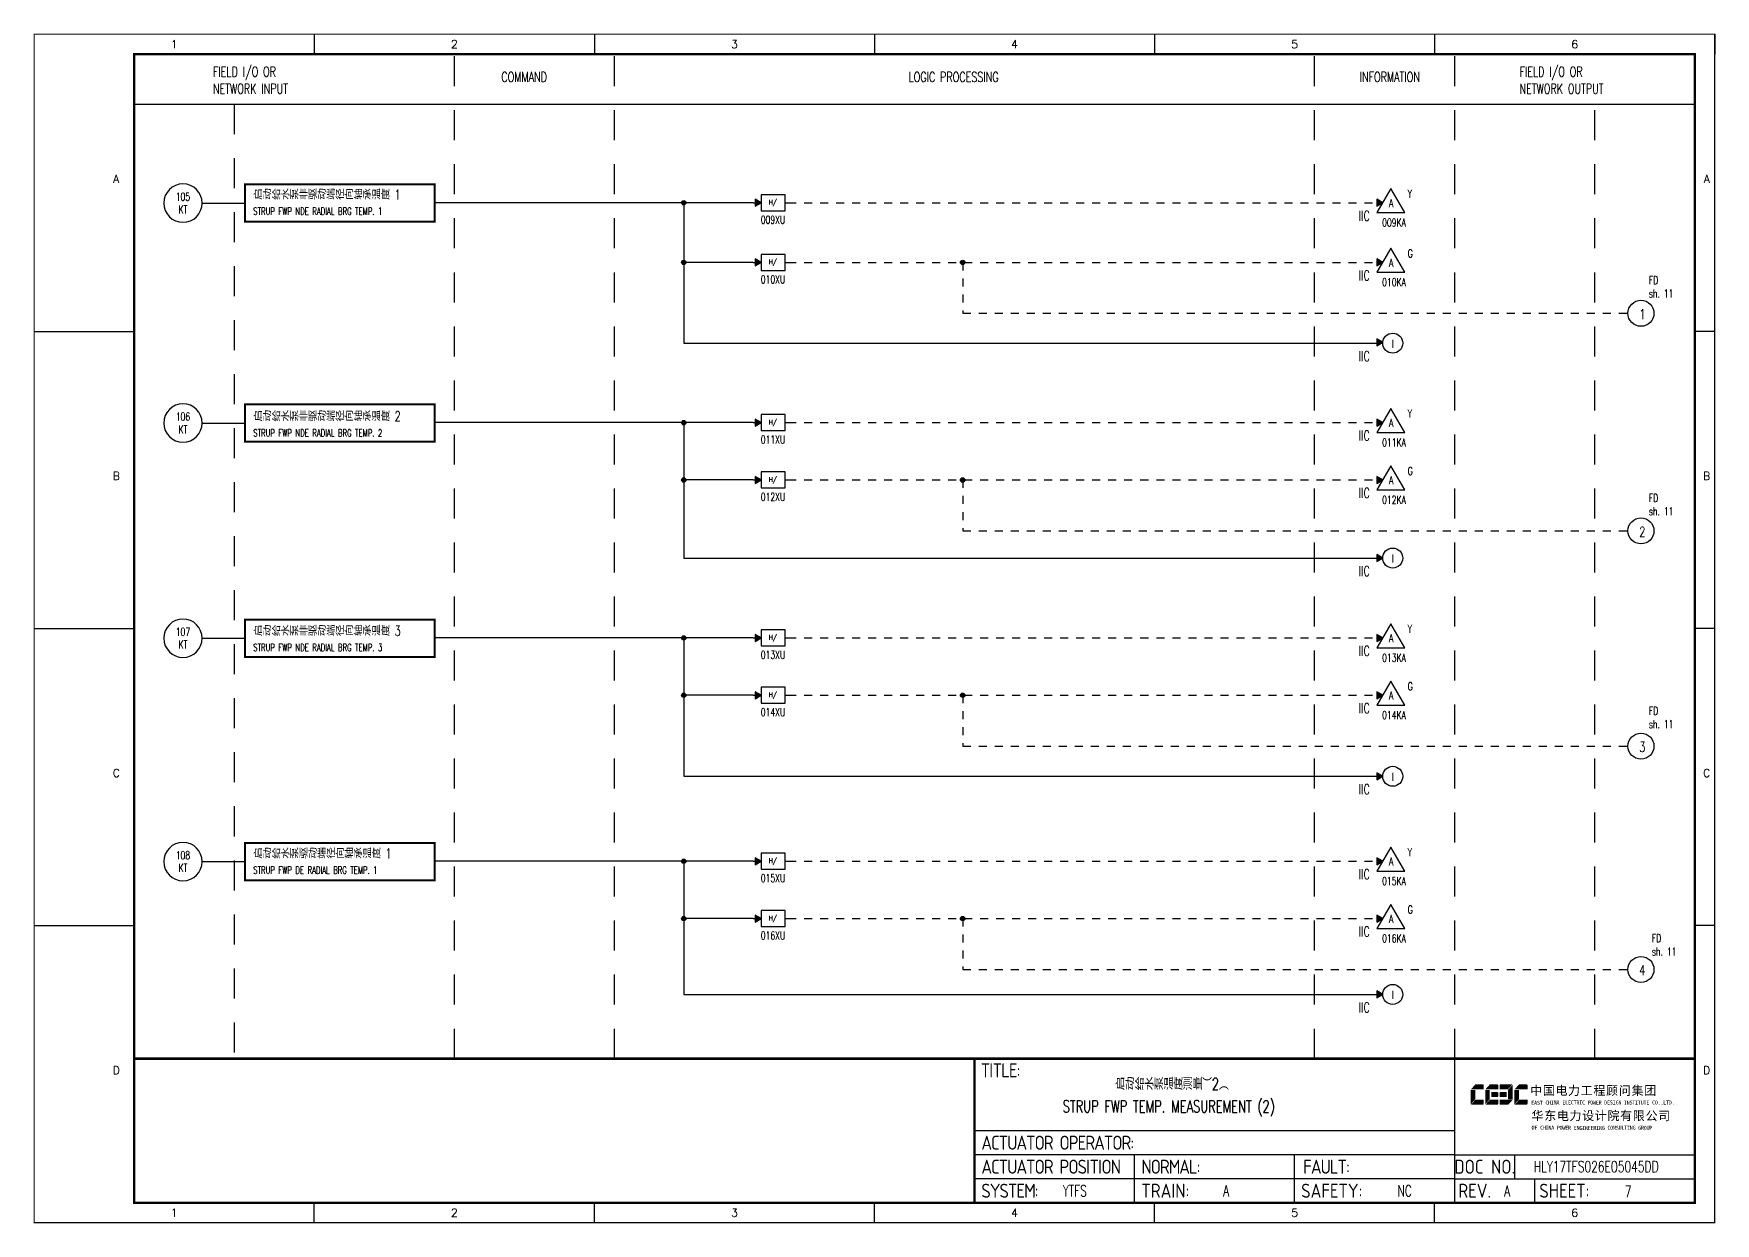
# Model space of a CAD drawing. Header units: millimetres. Extents: x 14388 to 19722, y -3447 to -1598.
# Drawn here: x 15014.7 to 15435, y -3044.4 to -2747.1 of the extents above; entities that cross this region are included whole.
import ezdxf
from ezdxf.enums import TextEntityAlignment as Align

# ---------------------------------------------------------------- set-up
doc = ezdxf.new("R2010")
doc.units = ezdxf.units.MM
for name, pattern in [('D2', [6, 2, -2, 2]), ('DASHED', [0.75, 0.5, -0.25]), ('JIS_02_0.7', [1.35, 0.75, -0.6])]:
    doc.linetypes.add(name, pattern=pattern)
for name, color, linetype in [('BLOCK', 7, 'Continuous'), ('BORDER', 1, 'Continuous'), ('INSTRUMENT', 4, 'Continuous'), ('MLINE', 6, 'Continuous'), ('TITLE', 1, 'Continuous'), ('TK', 7, 'Continuous'), ('图框_外框线', 7, 'Continuous'), ('图框_标题栏文字', 6, 'Continuous')]:
    doc.layers.add(name, color=color, linetype=linetype)
doc.styles.add('DANIEL', font='COMPLEX', dxfattribs={"width": 0.7, "bigfont": 'GVFS'})
doc.styles.add('ecepdi', font='simhei.ttf', dxfattribs={"width": 0.9})
doc.styles.get("Standard").update_dxf_attribs({"font": 'romans.shx', "width": 0.7, "bigfont": '@0hztxta.shx'})
doc.styles.add('工程字', font='gbenor.shx', dxfattribs={"bigfont": 'gbcbig.shx'})

# ---------------------------------------------------------------- blocks, each defined once
blk = doc.blocks.new('INS00')
at = {"layer": 'INSTRUMENT', "color": 0}
blk.add_lwpolyline([(6, 0, 1), (-6, 0, 1)], format="xyb", close=True, dxfattribs=at)
at = {"layer": 'INSTRUMENT', "flags": 1}
for tag, p in [('INSNAM', (0, 9)), ('INSDGN', (0, -9)), ('INSSUP', (0, -15)), ('INSTYP', (0, -12)), ('INSMAN', (0, -18)), ('INSREM', (0, -21))]:
    blk.add_attdef(tag, text='', height=3, dxfattribs=at).set_placement(p, align=Align.TOP_CENTER)
at = {"layer": 'INSTRUMENT', "width": 0.7}
for tag, p in [('INSHH', (6, 3.5)), ('INSL', (6, -3)), ('INSLL', (6, -6))]:
    blk.add_attdef(tag, p, '', height=2.5, dxfattribs=at)
for tag, p in [('INSIDE', (0, 2)), ('INSSYS', (0, -2))]:
    blk.add_attdef(tag, text='', height=2.5, dxfattribs=at).set_placement(p, align=Align.MIDDLE)
at = {"layer": 'INSTRUMENT', "linetype": 'DASHED', "width": 0.7}
blk.add_attdef('INSH', (6, 0.5), '', height=2.5, dxfattribs=at)
blk = doc.blocks.new('大于')
at = {"layer": 'BORDER'}
blk.add_hatch(color=256, dxfattribs=at).paths.add_polyline_path([(2178.99, 3748.47), (2177.49, 3749.34), (2177.49, 3747.6)])
for p, q in [((2176.99, 3748.47), (2178.99, 3748.47)), ((2184.99, 3748.47), (2186.99, 3748.47))]:
    blk.add_line(p, q, dxfattribs=at)
for points in [[(2178.99, 3748.47), (2177.49, 3749.34), (2177.49, 3747.6)], [(2184.99, 3750.47), (2178.99, 3750.47), (2178.99, 3746.47), (2184.99, 3746.47)]]:
    blk.add_lwpolyline(points, close=True, dxfattribs=at)
at = {"layer": 'BORDER', "style": 'DANIEL', "width": 0.8}
blk.add_text('H/', height=1.2, dxfattribs=at).set_placement((2181.94, 3748.51), align=Align.MIDDLE)
blk = doc.blocks.new('A$C1E0003F3')
h = blk.add_hatch(color=152)
edge = h.paths.add_edge_path()
edge.add_ellipse((5.15, 4.41), major_axis=(0, 0.211), ratio=0.769231, start_angle=-90, end_angle=0)
edge.add_line((5.15, 4.62), (3.22, 4.62))
edge.add_line((3.22, 4.62), (2.09, 3.35))
edge.add_line((2.09, 3.35), (5.32, 3.35))
edge.add_line((5.32, 3.35), (5.32, 4.41))
h.paths.add_polyline_path([(3.22, 3.23), (2.09, 3.23), (2.09, -0.36), (3.22, 0.91)])
edge = h.paths.add_edge_path()
edge.add_line((5.32, 0.81), (3.27, 0.81))
edge.add_line((3.27, 0.81), (2.13, -0.46))
edge.add_line((2.13, -0.46), (5.15, -0.46))
edge.add_ellipse((5.15, -0.25), major_axis=(0, 0.211), ratio=0.769231, start_angle=180, end_angle=270)
edge.add_line((5.32, -0.25), (5.32, 0.81))
h = blk.add_hatch(color=152)
edge = h.paths.add_edge_path()
edge.add_ellipse((8.78, 4.41), major_axis=(0, 0.211), ratio=0.769231, start_angle=-90, end_angle=0)
edge.add_line((8.78, 4.62), (6.84, 4.62))
edge.add_line((6.84, 4.62), (5.71, 3.35))
edge.add_line((5.71, 3.35), (8.94, 3.35))
edge.add_line((8.94, 3.35), (8.94, 4.41))
h.paths.add_polyline_path([(6.84, 3.23), (5.71, 3.23), (5.71, -0.36), (6.84, 0.91)])
edge = h.paths.add_edge_path()
edge.add_ellipse((8.78, 2.49), major_axis=(0, 0.211), ratio=0.769231, start_angle=-90, end_angle=0)
edge.add_line((8.78, 2.7), (7.22, 2.7))
edge.add_line((7.22, 2.7), (7.22, 1.44))
edge.add_line((7.22, 1.44), (8.78, 1.44))
edge.add_ellipse((8.78, 1.65), major_axis=(0, 0.211), ratio=0.769231, start_angle=180, end_angle=270)
edge.add_line((8.94, 1.65), (8.94, 2.49))
edge = h.paths.add_edge_path()
edge.add_line((8.94, 0.81), (6.89, 0.81))
edge.add_line((6.89, 0.81), (5.75, -0.46))
edge.add_line((5.75, -0.46), (8.78, -0.46))
edge.add_ellipse((8.78, -0.25), major_axis=(0, 0.211), ratio=0.769231, start_angle=180, end_angle=270)
edge.add_line((8.94, -0.25), (8.94, 0.81))
h = blk.add_hatch(color=1)
edge = h.paths.add_edge_path()
edge.add_line((12.48, 4.62), (9.46, 4.62))
edge.add_ellipse((9.46, 4.41), major_axis=(0, 0.211), ratio=0.769231, start_angle=0, end_angle=90)
edge.add_line((9.3, 4.41), (9.3, 3.35))
edge.add_line((9.3, 3.35), (11.35, 3.35))
edge.add_line((11.35, 3.35), (12.48, 4.62))
h.paths.add_polyline_path([(12.57, 4.56), (11.38, 3.23), (11.38, 0.93), (12.57, 0.93)])
edge = h.paths.add_edge_path()
edge.add_line((11.03, 2.7), (9.46, 2.7))
edge.add_ellipse((9.46, 2.49), major_axis=(0, 0.211), ratio=0.769231, start_angle=0, end_angle=90)
edge.add_line((9.3, 2.49), (9.3, 1.65))
edge.add_ellipse((9.46, 1.65), major_axis=(0, 0.211), ratio=0.769231, start_angle=90, end_angle=180)
edge.add_line((9.46, 1.44), (11.03, 1.44))
edge.add_line((11.03, 1.44), (11.03, 2.7))
h = blk.add_hatch(color=152)
edge = h.paths.add_edge_path()
edge.add_ellipse((16.11, 4.41), major_axis=(0, 0.211), ratio=0.769231, start_angle=-90, end_angle=0)
edge.add_line((16.11, 4.62), (14.14, 4.62))
edge.add_line((14.14, 4.62), (13, 3.35))
edge.add_line((13, 3.35), (16.27, 3.35))
edge.add_line((16.27, 3.35), (16.27, 4.41))
h.paths.add_polyline_path([(14.14, 3.23), (13, 3.23), (13, -0.36), (14.14, 0.91)])
edge = h.paths.add_edge_path()
edge.add_line((16.27, 0.81), (14.18, 0.81))
edge.add_line((14.18, 0.81), (13.04, -0.46))
edge.add_line((13.04, -0.46), (16.03, -0.46))
edge.add_ellipse((16.03, -0.15), major_axis=(0, 0.316), ratio=0.769231, start_angle=180, end_angle=270)
edge.add_line((16.27, -0.15), (16.27, 0.81))
h = blk.add_hatch(color=1)
edge = h.paths.add_edge_path()
edge.add_line((12.58, 0.79), (9.3, 0.79))
edge.add_line((9.3, 0.79), (9.3, -0.27))
edge.add_ellipse((9.46, -0.27), major_axis=(0, 0.211), ratio=0.769231, start_angle=90, end_angle=180)
edge.add_line((9.46, -0.48), (11.43, -0.48))
edge.add_line((11.43, -0.48), (12.58, 0.79))
at = {"layer": 'TITLE', "color": 7, "style": 'ecepdi'}
for s, p in [('中', (16.92, 1.94)), ('国', (20.09, 2)), ('电', (23.25, 1.99)), ('力', (26.39, 1.96)), ('程', (32.71, 1.98)), ('顾', (35.9, 1.98)), ('问', (39.09, 1.94)), ('集', (42.26, 1.98)), ('团', (45.42, 2.01)), ('工', (29.53, 1.95)), ('华', (17.24, -4.31)), ('东', (20.45, -4.29)), ('电', (23.62, -4.35)), ('力', (26.75, -4.32)), ('设', (29.92, -4.3)), ('计', (33.05, -4.31)), ('院', (36.26, -4.29)), ('有', (39.41, -4.29)), ('限', (42.57, -4.32)), ('公', (45.78, -4.38)), ('司', (48.91, -4.35))]:
    blk.add_text(s, height=2.2, dxfattribs=at).set_placement(p)
at = {"layer": 'TITLE', "color": 7, "style": 'ecepdi', "width": 0.975}
for s, p in [('E', (17.58, 0.02)), ('A', (18.29, 0.03)), ('S', (19, 0.03)), ('T', (19.7, 0.03)), ('C', (21.1, 0.09)), ('H', (21.77, 0.09)), ('I', (22.46, 0.09)), ('N', (23.17, 0.1)), ('A', (23.86, 0.1)), ('E', (25.35, 0.09)), ('L', (26.05, 0.11)), ('E', (26.76, 0.1)), ('C', (27.46, 0.12)), ('T', (28.18, 0.11)), ('R', (28.87, 0.1)), ('I', (29.57, 0.11)), ('C', (30.28, 0.1)), ('P', (31.64, 0.09)), ('O', (32.32, 0.08)), ('W', (33.03, 0.08)), ('E', (33.72, 0.08)), ('R', (34.42, 0.09)), ('D', (35.81, 0.1)), ('E', (36.52, 0.1)), ('S', (37.2, 0.1)), ('I', (37.91, 0.09)), ('G', (38.68, 0.11)), ('N', (39.38, 0.09)), ('I', (40.72, 0.07)), ('N', (41.43, 0.08)), ('S', (42.14, 0.08)), ('T', (42.83, 0.08)), ('I', (43.52, 0.09)), ('T', (44.22, 0.07)), ('U', (44.93, 0.07)), ('T', (45.63, 0.08)), ('E', (46.34, 0.09)), ('C', (47.76, 0.11)), ('O', (48.48, 0.1)), ('L', (50.56, 0.1)), ('T', (51.27, 0.1)), ('D', (51.96, 0.1)), ('.', (49.23, 0.1)), (',', (49.87, 0.1)), ('.', (52.72, 0.11)), ('O', (17.67, -6.18)), ('OF', (18.01, -6.2)), ('F', (18.37, -6.2)), ('C', (19.8, -6.19)), ('H', (20.47, -6.19)), ('I', (21.15, -6.19)), ('N', (21.87, -6.18)), ('A', (22.56, -6.18)), ('P', (23.98, -6.2)), ('O', (24.66, -6.21)), ('W', (25.36, -6.21)), ('E', (26.06, -6.21)), ('R', (26.75, -6.2)), ('E', (28.19, -6.24)), ('N', (28.91, -6.27)), ('G', (29.62, -6.26)), ('I', (30.32, -6.27)), ('N', (31.02, -6.27)), ('E', (31.7, -6.28)), ('E', (32.41, -6.27)), ('R', (33.1, -6.24)), ('I', (33.81, -6.24)), ('N', (34.51, -6.26)), ('G', (35.2, -6.24)), ('C', (36.61, -6.19)), ('O', (37.3, -6.21)), ('N', (38, -6.2)), ('S', (38.71, -6.21)), ('U', (39.41, -6.18)), ('L', (40.11, -6.18)), ('T', (40.81, -6.19)), ('I', (41.51, -6.21)), ('N', (42.2, -6.21)), ('G', (42.91, -6.17)), ('G', (44.29, -6.2)), ('R', (45, -6.21)), ('O', (45.69, -6.22)), ('U', (46.39, -6.2)), ('P', (47.1, -6.23))]:
    blk.add_text(s, height=1, dxfattribs=at).set_placement(p, align=Align.MIDDLE_CENTER)
blk = doc.blocks.new('A$C57484896')
for p, q in [((70, 297), (70, 292)), ((140, 297), (140, 292)), ((210, 297), (210, 292)), ((280, 297), (280, 292)), ((350, 297), (350, 292)), ((420, 297), (420, 292)), ((0, 222.75), (25, 222.75)), ((420, 222.75), (415, 222.75)), ((0, 148.5), (25, 148.5)), ((420, 148.5), (415, 148.5)), ((0, 74.25), (25, 74.25)), ((420, 74.25), (415, 74.25)), ((70, 0), (70, 5)), ((140, 0), (140, 5)), ((210, 0), (210, 5)), ((280, 0), (280, 5)), ((350, 0), (350, 5))]:
    blk.add_line(p, q)
at = {"layer": 'MLINE', "linetype": 'JIS_02_0.7', "ltscale": 10}
for p, q in [((105, 41), (105, 292)), ((145, 41), (145, 292)), ((320, 41), (320, 292)), ((355, 41), (355, 292)), ((50, 279.56), (50, 41)), ((390, 41), (390, 279.56))]:
    blk.add_line(p, q, dxfattribs=at)
at = {"layer": 'MLINE'}
blk.add_line((25, 279.56), (415, 279.56), dxfattribs=at)
at = {"layer": '图框_外框线'}
for p, q in [((355, 5), (355, 41)), ((355, 23), (235, 23)), ((355, 17), (235, 17)), ((275, 11), (275, 17)), ((315, 11), (315, 17)), ((355, 17), (415, 17)), ((370, 11), (370, 17)), ((355, 11), (235, 11)), ((355, 11), (235, 11)), ((275, 5), (275, 11)), ((315, 5), (315, 11)), ((355, 11), (415, 11)), ((375, 5), (375, 11))]:
    blk.add_line(p, q, dxfattribs=at)
for points, const_width in [([(0, 0), (420, 0), (420, 297), (0, 297)], 0.3), ([(25, 5), (415, 5), (415, 292), (25, 292)], 0.6)]:
    blk.add_lwpolyline(points, close=True, dxfattribs=dict(at, const_width=const_width))
at = {"layer": '图框_外框线', "const_width": 0.6}
blk.add_lwpolyline([(235, 41), (25, 41)], dxfattribs=at)
at = {"layer": '图框_外框线'}
blk.add_lwpolyline([(415, 41, 0.6, 0.6, 0), (235, 41, 0.6, 0.6, 0), (235, 5, 0, 0, 0)], format="xyseb", dxfattribs=at)
blk.add_blockref('A$C1E0003F3', (356.94, 29.95))
at = {"layer": 'MLINE', "char_height": 2.5, "width": 31.8959, "attachment_point": 1}
for s, insert in [('FIELD I/O OR', (44.67, 288.89)), ('COMMAND', (116.74, 287.58)), ('LOGIC PROCESSING', (218.52, 287.58)), ('INFORMATION', (331.25, 287.58)), ('FIELD I/O OR', (371.22, 288.89)), ('NETWORK INPUT', (44.67, 284.64)), ('NETWORK OUTPUT', (371.22, 284.64))]:
    blk.add_mtext(s, dxfattribs=dict(at, insert=insert))
at = {"layer": 'TK', "color": 3}
for s, p in [('1', (35, 294.5)), ('2', (105, 294.5)), ('3', (175, 294.5)), ('4', (245, 294.5)), ('5', (315, 294.5)), ('6', (385, 294.5)), ('1', (35, 2.5)), ('2', (105, 2.5)), ('3', (175, 2.5)), ('4', (245, 2.5)), ('5', (315, 2.5)), ('6', (385, 2.5))]:
    blk.add_text(s, height=2, dxfattribs=at).set_placement(p, align=Align.MIDDLE)
for s, p in [('A', (20.5, 259.88)), ('A', (418, 259.88)), ('B', (20.5, 185.62)), ('B', (418, 185.62)), ('C', (20.5, 111.38)), ('C', (418, 111.38)), ('D', (20.5, 37.12)), ('D', (418, 37.12))]:
    blk.add_text(s, height=2, dxfattribs=at).set_placement(p, align=Align.CENTER)
at = {"layer": '图框_标题栏文字', "char_height": 3.5, "style": '工程字'}
for s, insert, width, attachment_point in [('{\\T0.9; TITLE:}', (234.86, 38.09), 14.2249, 4), ('{\\T0.9; ACTUATOR OPERATOR:}', (235, 20), 40, 4), ('{\\T0.9; ACTUATOR POSITION}', (235, 14), 45, 4), ('{\\T0.9; NORMAL:}', (275, 14), 18.2557, 4), ('{\\T0.9; FAULT:}', (315.44, 14), 15, 4), ('DOC NO.', (362.5, 14), 15, 5), ('{\\T0.9; SYSTEM:}', (235, 8), 17.9526, 4), ('{\\T0.9; }TRAIN: ', (275, 8), 17.6638, 4), ('SAFETY:', (324.3, 8), 22.3993, 5), ('REV.', (360, 8), 10, 5), ('SHEET:', (382.42, 8), 20, 5)]:
    blk.add_mtext(s, dxfattribs=dict(at, insert=insert, width=width, attachment_point=attachment_point))

msp = doc.modelspace()

# ---------------------------------------------------------------- hatches: boundary and pattern name
h = msp.add_hatch(color=256)
edge = h.paths.add_edge_path()
edge.add_arc((15177.15, -2789.36), 0.55, 0, 360)
for points in [[(15351.84, -2789.36), (15350.34, -2788.49), (15350.34, -2790.23)], [(15351.84, -2804.27), (15350.34, -2803.4), (15350.34, -2805.14)], [(15351.85, -2824.24), (15350.35, -2823.38), (15350.35, -2825.11)], [(15351.84, -2844.31), (15350.34, -2843.44), (15350.34, -2845.17)], [(15351.84, -2858.64), (15350.34, -2857.78), (15350.34, -2859.51)], [(15351.84, -2878.15), (15350.34, -2877.29), (15350.34, -2879.02)], [(15351.84, -2898.1), (15350.34, -2897.23), (15350.34, -2898.97)], [(15351.84, -2912.43), (15350.34, -2911.57), (15350.34, -2913.3)], [(15351.84, -2932.68), (15350.34, -2931.82), (15350.34, -2933.55)], [(15351.84, -2953.91), (15350.34, -2953.04), (15350.34, -2954.77)], [(15351.84, -2968.24), (15350.34, -2967.37), (15350.34, -2969.11)], [(15351.84, -2987.19), (15350.34, -2986.32), (15350.34, -2988.05)]]:
    msp.add_hatch(color=256).paths.add_polyline_path(points)
h = msp.add_hatch(color=256)
edge = h.paths.add_edge_path()
edge.add_arc((15177.15, -2804.27), 0.55, 0, 360)
h = msp.add_hatch(color=256)
edge = h.paths.add_edge_path()
edge.add_arc((15246.86, -2804.27), 0.55, 0, 360)
h = msp.add_hatch(color=256)
edge = h.paths.add_edge_path()
edge.add_arc((15177.15, -2844.31), 0.55, 0, 360)
h = msp.add_hatch(color=256)
edge = h.paths.add_edge_path()
edge.add_arc((15177.15, -2858.64), 0.55, 0, 360)
h = msp.add_hatch(color=256)
edge = h.paths.add_edge_path()
edge.add_arc((15246.86, -2858.64), 0.55, 0, 360)
h = msp.add_hatch(color=256)
edge = h.paths.add_edge_path()
edge.add_arc((15177.15, -2898.1), 0.55, 0, 360)
h = msp.add_hatch(color=256)
edge = h.paths.add_edge_path()
edge.add_arc((15177.15, -2912.43), 0.55, 0, 360)
h = msp.add_hatch(color=256)
edge = h.paths.add_edge_path()
edge.add_arc((15246.86, -2912.43), 0.55, 0, 360)
h = msp.add_hatch(color=256)
edge = h.paths.add_edge_path()
edge.add_arc((15177.15, -2953.91), 0.55, 0, 360)
h = msp.add_hatch(color=256)
edge = h.paths.add_edge_path()
edge.add_arc((15177.15, -2968.24), 0.55, 0, 360)
h = msp.add_hatch(color=256)
edge = h.paths.add_edge_path()
edge.add_arc((15246.86, -2968.24), 0.55, 0, 360)

# ---------------------------------------------------------------- linework, layer by layer
for p, q in [((15114.9, -2794.12), (15114.9, -2784.78)), ((15056.79, -2789.45), (15067.49, -2789.45)), ((15194.46, -2789.36), (15114.9, -2789.36)), ((15177.15, -2789.36), (15177.15, -2824.45)), ((15114.9, -2794.12), (15067.49, -2794.12)), ((15194.46, -2804.27), (15177.15, -2804.27)), ((15177.15, -2824.45), (15351.84, -2824.45)), ((15114.9, -2849.07), (15114.9, -2839.73)), ((15056.79, -2844.4), (15067.49, -2844.4)), ((15194.46, -2844.31), (15114.9, -2844.31)), ((15177.15, -2844.31), (15177.15, -2878.15)), ((15114.9, -2849.07), (15067.49, -2849.07)), ((15194.46, -2858.64), (15177.15, -2858.64)), ((15177.15, -2878.15), (15351.84, -2878.15)), ((15114.9, -2902.86), (15114.9, -2893.52)), ((15056.79, -2898.19), (15067.49, -2898.19)), ((15194.46, -2898.1), (15114.9, -2898.1)), ((15177.15, -2898.1), (15177.15, -2932.68)), ((15114.9, -2902.86), (15067.49, -2902.86)), ((15194.46, -2912.43), (15177.15, -2912.43)), ((15177.15, -2932.68), (15351.84, -2932.68)), ((15114.9, -2958.67), (15114.9, -2949.33)), ((15056.79, -2954), (15067.49, -2954)), ((15194.46, -2953.91), (15114.9, -2953.91)), ((15177.15, -2953.91), (15177.15, -2987.19)), ((15114.9, -2958.67), (15067.49, -2958.67)), ((15194.46, -2968.24), (15177.15, -2968.24)), ((15177.15, -2987.19), (15351.84, -2987.19))]:
    msp.add_line(p, q)
at = {"linetype": 'D2'}
for p, q in [((15203.26, -2789.36), (15351.84, -2789.36)), ((15203.26, -2804.27), (15351.84, -2804.27)), ((15246.86, -2804.27), (15246.86, -2816.99)), ((15246.86, -2816.99), (15413.13, -2816.99)), ((15203.26, -2844.31), (15351.84, -2844.31)), ((15203.26, -2858.64), (15351.84, -2858.64)), ((15246.86, -2858.64), (15246.86, -2871.36)), ((15246.86, -2871.36), (15413.13, -2871.36)), ((15203.26, -2898.1), (15351.84, -2898.1)), ((15203.26, -2912.43), (15351.84, -2912.43)), ((15246.86, -2912.43), (15246.86, -2925.15)), ((15246.86, -2925.15), (15413.13, -2925.15)), ((15203.26, -2953.91), (15351.84, -2953.91)), ((15203.26, -2968.24), (15351.84, -2968.24)), ((15246.86, -2968.24), (15246.86, -2980.96)), ((15246.86, -2980.96), (15413.13, -2980.96))]:
    msp.add_line(p, q, dxfattribs=at)
at = {"const_width": 0.5}
for points in [[(15067.49, -2784.78), (15114.9, -2784.78), (15114.9, -2794.12), (15067.49, -2794.12), (15067.49, -2784.78)], [(15067.49, -2839.73), (15114.9, -2839.73), (15114.9, -2849.07), (15067.49, -2849.07), (15067.49, -2839.73)], [(15067.49, -2893.52), (15114.9, -2893.52), (15114.9, -2902.86), (15067.49, -2902.86), (15067.49, -2893.52)], [(15067.49, -2949.33), (15114.9, -2949.33), (15114.9, -2958.67), (15067.49, -2958.67), (15067.49, -2949.33)]]:
    msp.add_lwpolyline(points, dxfattribs=at)
at = {"color": 1}
for points in [[(15357.33, -2791.81), (15353.86, -2785.81), (15350.4, -2791.81)], [(15357.33, -2806.72), (15353.86, -2800.72), (15350.4, -2806.72)], [(15357.33, -2846.76), (15353.86, -2840.76), (15350.4, -2846.76)], [(15357.33, -2861.09), (15353.86, -2855.09), (15350.4, -2861.09)], [(15357.33, -2900.55), (15353.86, -2894.55), (15350.4, -2900.55)], [(15357.33, -2914.88), (15353.86, -2908.88), (15350.4, -2914.88)], [(15357.33, -2956.36), (15353.86, -2950.36), (15350.4, -2956.36)], [(15357.33, -2970.69), (15353.86, -2964.69), (15350.4, -2970.69)]]:
    msp.add_lwpolyline(points, close=True, dxfattribs=at)
for points in [[(15351.84, -2789.36), (15350.34, -2788.49), (15350.34, -2790.23)], [(15351.84, -2804.27), (15350.34, -2803.4), (15350.34, -2805.14)], [(15351.85, -2824.24), (15350.35, -2823.38), (15350.35, -2825.11)], [(15351.84, -2844.31), (15350.34, -2843.44), (15350.34, -2845.17)], [(15351.84, -2858.64), (15350.34, -2857.78), (15350.34, -2859.51)], [(15351.84, -2878.15), (15350.34, -2877.29), (15350.34, -2879.02)], [(15351.84, -2898.1), (15350.34, -2897.23), (15350.34, -2898.97)], [(15351.84, -2912.43), (15350.34, -2911.57), (15350.34, -2913.3)], [(15351.84, -2932.68), (15350.34, -2931.82), (15350.34, -2933.55)], [(15351.84, -2953.91), (15350.34, -2953.04), (15350.34, -2954.77)], [(15351.84, -2968.24), (15350.34, -2967.37), (15350.34, -2969.11)], [(15351.84, -2987.19), (15350.34, -2986.32), (15350.34, -2988.05)]]:
    msp.add_lwpolyline(points, close=True)
for centre, radius in [((15177.15, -2789.36), 0.55), ((15177.15, -2804.27), 0.55), ((15246.86, -2804.27), 0.55), ((15416.38, -2816.99), 3.25), ((15354.34, -2824.45), 2.5), ((15177.15, -2844.31), 0.55), ((15177.15, -2858.64), 0.55), ((15246.86, -2858.64), 0.55), ((15416.38, -2871.36), 3.25), ((15354.34, -2878.15), 2.5), ((15177.15, -2898.1), 0.55), ((15177.15, -2912.43), 0.55), ((15246.86, -2912.43), 0.55), ((15416.38, -2925.15), 3.25), ((15354.34, -2932.69), 2.5), ((15177.15, -2953.91), 0.55), ((15177.15, -2968.24), 0.55), ((15246.86, -2968.24), 0.55), ((15416.38, -2980.96), 3.25), ((15354.34, -2987.19), 2.5)]:
    msp.add_circle(centre, radius)

# ---------------------------------------------------------------- block references
for name, p in [('A$C57484896', (15014.82, -3044.25)), ('大于', (13017.47, -6537.83)), ('大于', (13017.47, -6552.74)), ('大于', (13017.47, -6592.78)), ('大于', (13017.47, -6607.11)), ('大于', (13017.47, -6646.57)), ('大于', (13017.47, -6660.9)), ('大于', (13017.47, -6702.38)), ('大于', (13017.47, -6716.71))]:
    msp.add_blockref(name, p)
at = {"layer": 'MLINE', "xscale": 0.7999999999992724, "yscale": 0.7999999999992724, "zscale": 0.8}
for p, values in [((15051.99, -2789.45), {'INSIDE': '105', 'INSSYS': 'KT'}), ((15051.99, -2844.4), {'INSIDE': '106', 'INSSYS': 'KT'}), ((15051.99, -2898.19), {'INSIDE': '107', 'INSSYS': 'KT'}), ((15051.99, -2954), {'INSIDE': '108', 'INSSYS': 'KT'})]:
    msp.add_blockref('INS00', p, dxfattribs=at).add_auto_attribs(values)

# ---------------------------------------------------------------- texts
at = {"color": 1, "width": 0.7}
for p in [(15353.95, -2790.44), (15353.95, -2805.35), (15353.95, -2845.38), (15353.95, -2859.72), (15353.95, -2899.18), (15353.95, -2913.51), (15353.95, -2954.98), (15353.95, -2969.32)]:
    msp.add_text('A', height=2, dxfattribs=at).set_placement(p, align=Align.CENTER)
at = {"width": 0.7}
for p in [(15354.38, -2825.58), (15354.38, -2879.28), (15354.38, -2933.82), (15354.38, -2988.32)]:
    msp.add_text('I', height=2, dxfattribs=at).set_placement(p, align=Align.CENTER)
at = {"attachment_point": 1}
for s, insert, char_height, width in [('启动给水泵非驱动端径向轴承温度 1', (15069.57, -2786.06), 2.5, 73.0067), ('Y', (15358.08, -2786.12), 2, 73.0067), ('STRUP FWP NDE RADIAL BRG TEMP. 1', (15069.57, -2790.58), 1.8, 73.0067), ('IIC', (15345.84, -2791.36), 2.5, 4.5039), ('009KA', (15351.69, -2793.32), 2, 73.0067), ('G', (15358.08, -2801.03), 2, 73.0067), ('IIC', (15345.84, -2806.27), 2.5, 4.5039), ('010KA', (15351.69, -2808.23), 2, 73.0067), ('1', (15415.98, -2815.95), 2.5, 73.0067), ('IIC', (15345.84, -2826.45), 2.5, 4.5039), ('启动给水泵非驱动端径向轴承温度 2', (15069.57, -2841.46), 2.5, 73.0067), ('Y', (15358.08, -2841.06), 2, 73.0067), ('STRUP FWP NDE RADIAL BRG TEMP. 2', (15069.57, -2845.98), 1.8, 73.0067), ('IIC', (15345.84, -2846.31), 2.5, 4.5039), ('011KA', (15351.69, -2848.27), 2, 73.0067), ('G', (15358.08, -2855.4), 2, 73.0067), ('IIC', (15345.84, -2860.64), 2.5, 4.5039), ('012KA', (15351.69, -2862.6), 2, 73.0067), ('2', (15415.98, -2870.32), 2.5, 73.0067), ('IIC', (15345.84, -2880.15), 2.5, 4.5039), ('启动给水泵非驱动端径向轴承温度 3', (15069.57, -2895.09), 2.5, 73.0067), ('Y', (15358.08, -2894.86), 2, 73.0067), ('STRUP FWP NDE RADIAL BRG TEMP. 3', (15069.57, -2899.6), 1.8, 73.0067), ('IIC', (15345.84, -2900.1), 2.5, 4.5039), ('013KA', (15351.69, -2902.06), 2, 73.0067), ('G', (15358.08, -2909.19), 2, 73.0067), ('IIC', (15345.84, -2914.43), 2.5, 4.5039), ('014KA', (15351.69, -2916.39), 2, 73.0067), ('3', (15415.98, -2924.11), 2.5, 73.0067), ('IIC', (15345.84, -2934.69), 2.5, 4.5039), ('启动给水泵驱动端径向轴承温度 1', (15069.57, -2950.72), 2.5, 73.0067), ('Y', (15358.08, -2950.66), 2, 73.0067), ('STRUP FWP DE RADIAL BRG TEMP. 1', (15069.57, -2955.24), 1.8, 73.0067), ('IIC', (15345.84, -2955.91), 2.5, 4.5039), ('015KA', (15351.69, -2957.87), 2, 73.0067), ('G', (15358.08, -2965), 2, 73.0067), ('IIC', (15345.84, -2970.24), 2.5, 4.5039), ('016KA', (15351.69, -2972.2), 2, 73.0067), ('4', (15415.98, -2979.92), 2.5, 73.0067), ('IIC', (15345.84, -2989.19), 2.5, 4.5039), ('启动给水泵温度测量（2）', (15284.99, -3008.07), 3, 57.1272), ('STRUP FWP TEMP. MEASUREMENT (2)', (15271.85, -3013.66), 3, 84.237), ('YTFS', (15271.86, -3034.86), 2.8, 8.5983), ('A', (15311.92, -3034.86), 2.8, 8.5983), ('NC', (15355.5, -3034.86), 2.8, 8.5983), ('A', (15382.2, -3034.93), 2.8, 8.5983)]:
    msp.add_mtext(s, dxfattribs=dict(at, insert=insert, char_height=char_height, width=width))
at = {"color": 1, "char_height": 2, "width": 73.0067, "attachment_point": 1}
for insert in [(15418.36, -2807.71), (15418.36, -2862.13), (15418.36, -2915.3), (15419.11, -2972.14)]:
    msp.add_mtext('FD\\Psh. 11', dxfattribs=dict(at, insert=insert))
at = {"width": 0.7}
for tag, p, s in [('HLY17TFS026E05045DD', (15389.56, -3031.63), ''), ('7', (15412.32, -3037.86), '1')]:
    msp.add_attdef(tag, p, s, height=2.8, dxfattribs=at)
at = {"layer": 'BLOCK', "width": 0.7}
for s, p in [('009XU', (15199.46, -2793.59)), ('010XU', (15199.46, -2808.5)), ('011XU', (15199.46, -2848.54)), ('012XU', (15199.46, -2862.87)), ('013XU', (15199.46, -2902.33)), ('014XU', (15199.46, -2916.66)), ('015XU', (15199.46, -2958.14)), ('016XU', (15199.46, -2972.47))]:
    msp.add_text(s, height=2, dxfattribs=at).set_placement(p, align=Align.MIDDLE)

doc.saveas('drawing.dxf')
